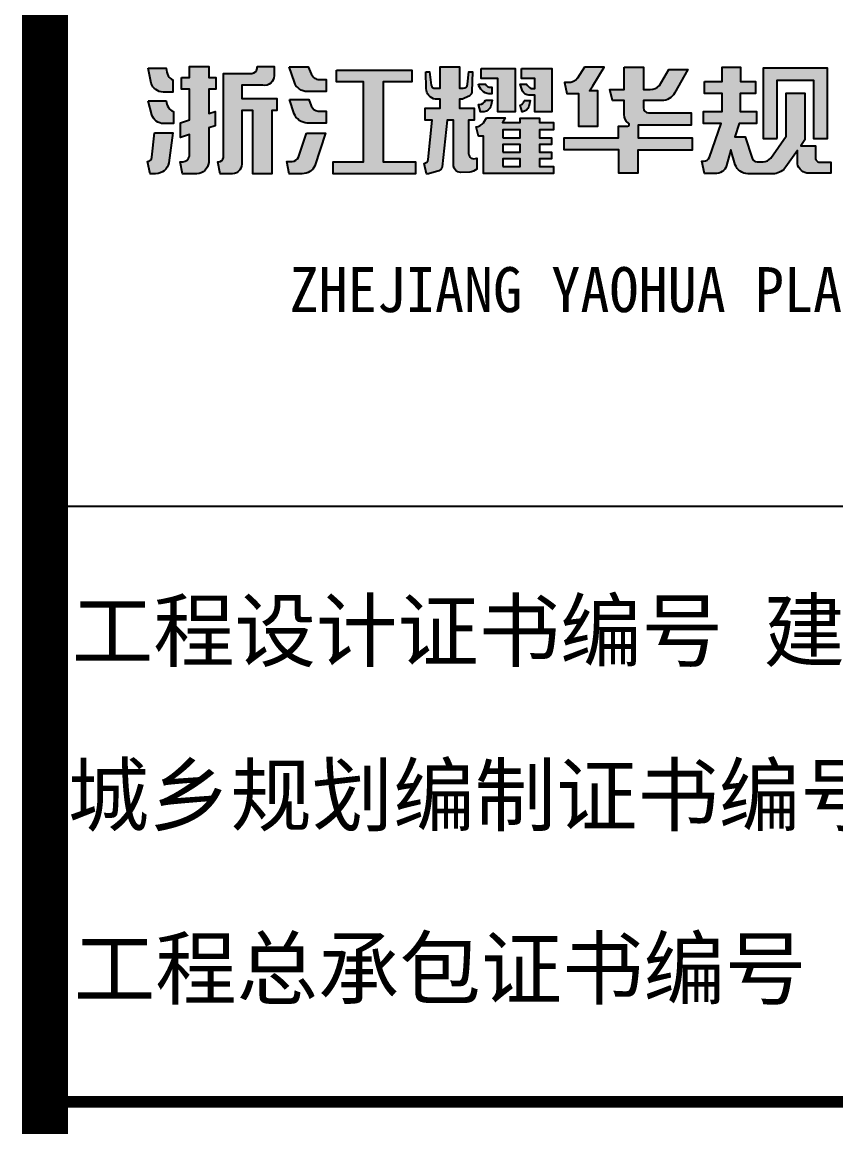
# Model space of a CAD drawing. Header units: millimetres. Extents: x 493081 to 494254, y 3431492 to 3432651.
# Drawn here: x 493550.83 to 493563.23, y 3431853.24 to 3431870.06 of the extents above; entities that cross this region are included whole.
import ezdxf
from ezdxf.enums import TextEntityAlignment as Align

# ---------------------------------------------------------------- set-up
doc = ezdxf.new("R2010")
doc.units = ezdxf.units.MM
doc.header["$LTSCALE"] = 300
doc.layers.add('WALL', color=6, linetype='Continuous')
doc.layers.add('图框', color=137, linetype='Continuous')
doc.styles.add('iIcon2', font='')
doc.styles.add('图框艺术体', font='simhei.ttf', dxfattribs={"width": 0.9})
doc.styles.get('iIcon2').set_extended_font_data('SimSun')

# ---------------------------------------------------------------- blocks, each defined once
blk = doc.blocks.new('sadf f')
at = {"layer": '图框'}
h = blk.add_hatch(color=256, dxfattribs=at)
h.dxf.hatch_style = 1
edge = h.paths.add_edge_path()
edge.add_line((727664.8, 392511), (727719.6, 392511))
edge.add_arc((727793.1, 392519.3), 74, 186.4065, 205.4823)
edge.add_arc((727747.7, 392499.3), 24.5, 208.9778, 253.1754)
edge.add_line((727740.6, 392475.8), (727740.6, 392438.3))
edge.add_line((727740.6, 392438.3), (727710.9, 392438.3))
edge.add_arc((727710.9, 392476.6), 38.3, 196.5622, 270, ccw=False)
edge.add_line((727674.2, 392465.7), (727664.8, 392511))
edge = h.paths.add_edge_path()
edge.add_line((727665.1, 392411.8), (727719.8, 392411.8))
edge.add_arc((727783.3, 392422), 64.4, 189.0966, 208.3999)
edge.add_arc((727748, 392402.7), 24.1, 208.1563, 256.2836)
edge.add_line((727742.3, 392379.3), (727742.3, 392342.3))
edge.add_line((727742.3, 392342.3), (727712.3, 392342.3))
edge.add_arc((727712.3, 392380.2), 38, 196.6939, 270, ccw=False)
edge.add_line((727676, 392369.3), (727665.1, 392411.8))
edge = h.paths.add_edge_path()
edge.add_line((727684.5, 392314.4), (727740, 392314.4))
edge.add_line((727740, 392314.4), (727728.1, 392223))
edge.add_arc((727688.6, 392229.6), 40.1, 269.1163, 350.5908, ccw=False)
edge.add_line((727687.9, 392189.5), (727670.9, 392189.5))
edge.add_line((727670.9, 392189.5), (727663.1, 392226.3))
edge.add_arc((727660.7, 392242), 15.8, 278.8089, 351.9879)
edge.add_line((727676.4, 392239.8), (727684.5, 392314.4))
edge = h.paths.add_edge_path()
edge.add_line((727767.1, 392483), (727790.6, 392483))
edge.add_line((727790.6, 392483), (727790.6, 392516.4))
edge.add_line((727790.6, 392516.4), (727849.5, 392516.4))
edge.add_line((727849.5, 392516.4), (727849.5, 392483))
edge.add_line((727849.5, 392483), (727870.8, 392483))
edge.add_line((727870.8, 392483), (727870.8, 392446.7))
edge.add_line((727870.8, 392446.7), (727849.5, 392446.7))
edge.add_line((727849.5, 392446.7), (727849.5, 392372.6))
edge.add_line((727849.5, 392372.6), (727869.3, 392379.2))
edge.add_line((727869.3, 392379.2), (727869.3, 392335.5))
edge.add_line((727869.3, 392335.5), (727849.5, 392328.8))
edge.add_line((727849.5, 392328.8), (727849.5, 392223.3))
edge.add_arc((727812.5, 392226.5), 37.1, 271.0614, 355.1715, ccw=False)
edge.add_line((727813.2, 392189.4), (727769.7, 392189.4))
edge.add_line((727769.7, 392189.4), (727762.4, 392226.1))
edge.add_line((727762.4, 392226.1), (727770.3, 392226.1))
edge.add_arc((727770.3, 392246.7), 20.6, 270, 350.9745)
edge.add_line((727790.6, 392243.4), (727790.6, 392309))
edge.add_line((727790.6, 392309), (727763.8, 392300.2))
edge.add_line((727763.8, 392300.2), (727763.8, 392344.3))
edge.add_line((727763.8, 392344.3), (727790.6, 392353.3))
edge.add_line((727790.6, 392353.3), (727790.6, 392446.6))
edge.add_line((727790.6, 392446.6), (727767.1, 392446.6))
edge.add_line((727767.1, 392446.6), (727767.1, 392483))
edge = h.paths.add_edge_path()
edge.add_line((727996.8, 392516.4), (728049.1, 392516.4))
edge.add_line((728049.1, 392516.4), (728049.1, 392488.1))
edge.add_arc((728019.6, 392488.1), 29.5, 260.1794, 360, ccw=False)
edge.add_line((728014.6, 392459), (727950.1, 392459))
edge.add_line((727950.1, 392459), (727950.1, 392418.7))
edge.add_line((727950.1, 392418.7), (728057.2, 392418.7))
edge.add_line((728057.2, 392418.7), (728057.2, 392382.1))
edge.add_line((728057.2, 392382.1), (728041.7, 392382.1))
edge.add_line((728041.7, 392382.1), (728041.7, 392189.7))
edge.add_line((728041.7, 392189.7), (727984.4, 392189.7))
edge.add_line((727984.4, 392189.7), (727984.4, 392381.8))
edge.add_line((727984.4, 392381.8), (727950.1, 392381.8))
edge.add_line((727950.1, 392381.8), (727950.1, 392218.9))
edge.add_arc((727920.5, 392218.9), 29.6, -99.4352, 0, ccw=False)
edge.add_line((727915.6, 392189.7), (727884.6, 392189.7))
edge.add_line((727884.6, 392189.7), (727877.5, 392226))
edge.add_line((727877.5, 392226), (727879, 392226))
edge.add_arc((727879, 392241.8), 15.8, 270, 350.602)
edge.add_line((727894.5, 392239.2), (727894.5, 392495.2))
edge.add_line((727894.5, 392495.2), (727980.9, 392495.2))
edge.add_arc((727981, 392511.1), 15.8, 269.5308, 356.7874)
edge.add_line((727996.8, 392510.2), (727996.8, 392516.4))
h = blk.add_hatch(color=256, dxfattribs=at)
h.dxf.hatch_style = 1
h.paths.add_polyline_path([(728238.9, 392505.1), (728468.3, 392505.1), (728468.3, 392468.9), (728380.7, 392468.9), (728380.7, 392226.1), (728479.6, 392226.1), (728479.6, 392189.6), (728228.8, 392189.6), (728228.8, 392226.1), (728321.6, 392226.1), (728321.6, 392468.9), (728238.9, 392468.9)])
edge = h.paths.add_edge_path()
edge.add_line((728147.2, 392313), (728205.5, 392313))
edge.add_line((728205.5, 392313), (728173, 392213.5))
edge.add_arc((728135.2, 392231.4), 41.8, 269.2833, 334.7627, ccw=False)
edge.add_line((728134.6, 392189.6), (728094.8, 392189.6))
edge.add_line((728094.8, 392189.6), (728087.2, 392226.3))
edge.add_line((728087.2, 392226.3), (728103.8, 392226.3))
edge.add_arc((728100.4, 392251.7), 25.6, 277.4272, 332.4797)
edge.add_line((728123.2, 392239.9), (728147.2, 392313))
edge = h.paths.add_edge_path()
edge.add_line((728096.1, 392415.4), (728154.7, 392415.4))
edge.add_line((728154.7, 392415.4), (728162.2, 392396.2))
edge.add_arc((728186.3, 392405.6), 25.8, 201.3004, 262.4766)
edge.add_line((728182.9, 392380), (728207.5, 392380))
edge.add_line((728207.5, 392380), (728207.5, 392343.6))
edge.add_line((728207.5, 392343.6), (728149.6, 392343.6))
edge.add_arc((728151.9, 392388.2), 44.7, 200.9705, 266.9615, ccw=False)
edge.add_line((728110.2, 392372.3), (728096.1, 392415.4))
edge = h.paths.add_edge_path()
edge.add_line((728094.7, 392515.1), (728152.6, 392515.1))
edge.add_line((728152.6, 392515.1), (728161.5, 392494.1))
edge.add_arc((728192.1, 392507.2), 33.3, 203.1713, 230.987)
edge.add_arc((728185.8, 392499.9), 23.6, 231.7525, 271.6208)
edge.add_line((728186.5, 392476.3), (728207.5, 392476.3))
edge.add_line((728207.5, 392476.3), (728207.5, 392439.7))
edge.add_line((728207.5, 392439.7), (728149.8, 392439.7))
edge.add_arc((728150.1, 392481.5), 41.8, 198.5296, 269.5451, ccw=False)
edge.add_line((728110.5, 392468.2), (728094.7, 392515.1))
h = blk.add_hatch(color=256, dxfattribs=at)
h.dxf.hatch_style = 1
h.paths.add_polyline_path([(728745.7, 392299), (728798.6, 392299), (728798.6, 392322.8), (728745.7, 392322.8)], flags=16)
h.paths.add_polyline_path([(728745.7, 392255), (728798.6, 392255), (728798.6, 392279), (728745.7, 392279)], flags=16)
h.paths.add_polyline_path([(728745.7, 392211.7), (728798.6, 392211.7), (728798.6, 392235), (728745.7, 392235)], flags=16)
edge = h.paths.add_edge_path()
edge.add_line((728695.6, 392359.5), (728752.8, 392359.5))
edge.add_line((728752.8, 392359.5), (728744.7, 392345.6))
edge.add_line((728744.7, 392345.6), (728798.6, 392345.6))
edge.add_line((728798.6, 392345.6), (728798.6, 392358.4))
edge.add_line((728798.6, 392358.4), (728857.3, 392358.4))
edge.add_line((728857.3, 392358.4), (728857.3, 392345.7))
edge.add_line((728857.3, 392345.7), (728900.2, 392345.7))
edge.add_line((728900.2, 392345.7), (728900.2, 392322.8))
edge.add_line((728900.2, 392322.8), (728857.3, 392322.8))
edge.add_line((728857.3, 392322.8), (728857.3, 392299))
edge.add_line((728857.3, 392299), (728893.8, 392299))
edge.add_line((728893.8, 392299), (728893.8, 392279))
edge.add_line((728893.8, 392279), (728857.3, 392279))
edge.add_line((728857.3, 392279), (728857.3, 392255))
edge.add_line((728857.3, 392255), (728893.7, 392255))
edge.add_line((728893.7, 392255), (728893.7, 392235))
edge.add_line((728893.7, 392235), (728857.3, 392235))
edge.add_line((728857.3, 392235), (728857.3, 392211.7))
edge.add_line((728857.3, 392211.7), (728900.3, 392211.7))
edge.add_line((728900.3, 392211.7), (728900.3, 392190.4))
edge.add_line((728900.3, 392190.4), (728686.3, 392190.4))
edge.add_line((728686.3, 392190.4), (728686.3, 392303.8))
edge.add_line((728686.3, 392303.8), (728672, 392303.8))
edge.add_line((728672, 392303.8), (728664.6, 392332.2))
edge.add_arc((728660.3, 392366.5), 34.5, 277.2299, 320.883)
edge.add_line((728687.1, 392344.7), (728695.6, 392359.5))
edge = h.paths.add_edge_path()
edge.add_line((728810.9, 392412.1), (728829.4, 392412.1))
edge.add_line((728829.4, 392412.1), (728824.9, 392394.7))
edge.add_arc((728803.2, 392400.3), 22.5, 275.8559, 345.5572, ccw=False)
edge.add_line((728805.5, 392378), (728804.6, 392378))
edge.add_line((728804.6, 392378), (728798.6, 392397.9))
edge.add_line((728798.6, 392397.9), (728800.4, 392397.9))
edge.add_arc((728788.3, 392417.9), 23.3, 301.1297, 345.5091)
edge = h.paths.add_edge_path()
edge.add_line((728803, 392510.3), (728895.2, 392510.3))
edge.add_line((728895.2, 392510.3), (728895.2, 392378))
edge.add_line((728895.2, 392378), (728843.1, 392378))
edge.add_line((728843.1, 392378), (728843.1, 392428.9))
edge.add_line((728843.1, 392428.9), (728825.4, 392428.9))
edge.add_arc((728825.4, 392451), 22.1, 207.4617, 270, ccw=False)
edge.add_line((728805.8, 392440.8), (728798.6, 392462.5))
edge.add_line((728798.6, 392462.5), (728818.3, 392462.5))
edge.add_arc((728850.7, 392479.1), 36.4, 207.0128, 236.347)
edge.add_line((728830.5, 392448.8), (728843.1, 392448.8))
edge.add_line((728843.1, 392448.8), (728843.1, 392479.5))
edge.add_line((728843.1, 392479.5), (728803, 392479.5))
edge.add_line((728803, 392479.5), (728803, 392510.3))
edge = h.paths.add_edge_path()
edge.add_line((728692.6, 392413.3), (728713.2, 392413.3))
edge.add_line((728713.2, 392413.3), (728708.8, 392395.7))
edge.add_arc((728682.8, 392404.8), 27.5, 283.395, 340.6461, ccw=False)
edge.add_line((728689.2, 392378), (728677.9, 392378))
edge.add_line((728677.9, 392378), (728671.5, 392400.6))
edge.add_line((728671.5, 392400.6), (728675.6, 392400.6))
edge.add_arc((728674.4, 392419.9), 19.3, 273.3403, 339.9258)
edge = h.paths.add_edge_path()
edge.add_line((728671.3, 392462.7), (728692.8, 392462.7))
edge.add_arc((728708.5, 392470.2), 17.4, 205.4956, 270.2809)
edge.add_line((728708.6, 392452.8), (728712.2, 392452.8))
edge.add_line((728712.2, 392452.8), (728712.2, 392432.9))
edge.add_line((728712.2, 392432.9), (728703.4, 392432.9))
edge.add_arc((728708.8, 392470.8), 38.3, 192.121, 261.9907, ccw=False)
h.paths.add_polyline_path([(728679.3, 392510.3), (728783.1, 392510.3), (728783.1, 392378), (728730.9, 392378), (728730.9, 392479.7), (728679.3, 392479.7)])
edge = h.paths.add_edge_path()
edge.add_line((728510.8, 392499.9), (728522.3, 392499.9))
edge.add_line((728522.3, 392499.9), (728527.7, 392459.1))
edge.add_arc((728538, 392460.5), 10.4, 187.5268, 277.9325)
edge.add_line((728539.4, 392450.1), (728554.3, 392450.1))
edge.add_line((728554.3, 392450.1), (728554.3, 392515.1))
edge.add_line((728554.3, 392515.1), (728613.3, 392515.1))
edge.add_line((728613.3, 392515.1), (728613.3, 392450))
edge.add_line((728613.3, 392450), (728624.8, 392450))
edge.add_arc((728624.5, 392464.2), 14.2, 271.3987, 351.5226)
edge.add_line((728638.5, 392462.1), (728642.1, 392499.9))
edge.add_line((728642.1, 392499.9), (728653.5, 392499.9))
edge.add_line((728653.5, 392499.9), (728651.6, 392439.7))
edge.add_arc((728636.6, 392440.1), 15.1, 290.1299, 358.2379, ccw=False)
edge.add_line((728641.7, 392426), (728622.4, 392416.4))
edge.add_line((728622.4, 392416.4), (728613.3, 392416.4))
edge.add_line((728613.3, 392416.4), (728613.3, 392389.6))
edge.add_line((728613.3, 392389.6), (728657.9, 392389.6))
edge.add_line((728657.9, 392389.6), (728657.9, 392353.1))
edge.add_line((728657.9, 392353.1), (728641.5, 392353.1))
edge.add_line((728641.5, 392353.1), (728641.5, 392251.4))
edge.add_arc((728657.8, 392251.4), 16.3, 180, 300.2901)
edge.add_line((728666, 392237.3), (728666, 392203.3))
edge.add_arc((728640.5, 392233.4), 39.5, 276.2701, 310.2412, ccw=False)
edge.add_line((728644.8, 392194.2), (728616.3, 392193.3))
edge.add_arc((728618.1, 392215.8), 22.6, 185.5375, 265.4452, ccw=False)
edge.add_line((728595.7, 392213.6), (728595.7, 392353.1))
edge.add_line((728595.7, 392353.1), (728575.8, 392353.1))
edge.add_line((728575.8, 392353.1), (728560.6, 392210.9))
edge.add_arc((728546.4, 392212.5), 14.3, 286.3231, 353.8688, ccw=False)
edge.add_line((728550.4, 392198.8), (728519.6, 392189.6))
edge.add_line((728519.6, 392189.6), (728513.6, 392189.6))
edge.add_line((728513.6, 392189.6), (728506.2, 392220.8))
edge.add_arc((728503.6, 392235.7), 15.1, 279.8477, 348.5641)
edge.add_line((728518.4, 392232.7), (728530.2, 392353.1))
edge.add_line((728530.2, 392353.1), (728509.4, 392353.1))
edge.add_line((728509.4, 392353.1), (728509.4, 392389.6))
edge.add_line((728509.4, 392389.6), (728554.3, 392389.6))
edge.add_line((728554.3, 392389.6), (728554.3, 392416.5))
edge.add_line((728554.3, 392416.5), (728540.2, 392416.5))
edge.add_arc((728544.7, 392448.4), 32.2, 178.5068, 261.8943, ccw=False)
edge.add_line((728512.5, 392449.2), (728510.8, 392499.9))
h = blk.add_hatch(color=256, dxfattribs=at)
h.dxf.hatch_style = 1
edge = h.paths.add_edge_path()
edge.add_line((729115.2, 392513.6), (729174, 392513.6))
edge.add_line((729174, 392513.6), (729174, 392445.9))
edge.add_line((729174, 392445.9), (729194.9, 392445.9))
edge.add_arc((729194.9, 392484.8), 38.9, 270, 316.2637)
edge.add_line((729223, 392457.9), (729251.6, 392506.8))
edge.add_line((729251.6, 392506.8), (729309.1, 392506.8))
edge.add_line((729309.1, 392506.8), (729269.1, 392435.1))
edge.add_arc((729230.9, 392456.4), 43.7, 269.0233, 330.8625, ccw=False)
edge.add_line((729230.1, 392412.6), (729174, 392412.6))
edge.add_line((729174, 392412.6), (729174, 392390.2))
edge.add_arc((729190.6, 392391.1), 16.6, 183.1463, 265.2827)
edge.add_line((729189.2, 392374.6), (729319.1, 392374.6))
edge.add_line((729319.1, 392374.6), (729319.1, 392337.6))
edge.add_line((729319.1, 392337.6), (729157.7, 392337.6))
edge.add_line((729157.7, 392337.6), (729157.7, 392298.8))
edge.add_line((729157.7, 392298.8), (729322.5, 392298.8))
edge.add_line((729322.5, 392298.8), (729322.5, 392261.5))
edge.add_line((729322.5, 392261.5), (729157.4, 392261.5))
edge.add_line((729157.4, 392261.5), (729157.4, 392191))
edge.add_line((729157.4, 392191), (729098.9, 392191))
edge.add_line((729098.9, 392191), (729098.9, 392262.2))
edge.add_line((729098.9, 392262.2), (728932.4, 392262.2))
edge.add_line((728932.4, 392262.2), (728932.4, 392298.5))
edge.add_line((728932.4, 392298.5), (729098.6, 392298.5))
edge.add_line((729098.6, 392298.5), (729098.6, 392334.7))
edge.add_line((729098.6, 392334.7), (729125.5, 392334.7))
edge.add_arc((729125.5, 392339.7), 5, 270, 414.0773)
edge.add_arc((729147.3, 392369.8), 32.1, 179.9059, 234.0773, ccw=False)
edge.add_line((729115.2, 392369.8), (729115.2, 392412.3))
edge.add_line((729115.2, 392412.3), (729079.6, 392412.3))
edge.add_line((729079.6, 392412.3), (729071.9, 392445.7))
edge.add_line((729071.9, 392445.7), (729115.2, 392445.7))
edge.add_line((729115.2, 392445.7), (729115.2, 392513.6))
edge = h.paths.add_edge_path()
edge.add_line((728994.9, 392513.6), (728973.3, 392480.6))
edge.add_arc((728948.9, 392496.5), 29.2, 261.3941, 326.8551, ccw=False)
edge.add_line((728944.6, 392467.7), (728933.5, 392467.7))
edge.add_line((728933.5, 392467.7), (728941.1, 392434.3))
edge.add_line((728941.1, 392434.3), (728976.6, 392434.3))
edge.add_line((728976.6, 392434.3), (728976.6, 392333.9))
edge.add_line((728976.6, 392333.9), (729035.5, 392333.9))
edge.add_line((729035.5, 392333.9), (729035.5, 392442.4))
edge.add_line((729035.5, 392442.4), (729009.6, 392442.4))
edge.add_line((729009.6, 392442.4), (729020.4, 392457.4))
edge.add_line((729020.4, 392457.4), (729054.2, 392513.6))
edge.add_line((729054.2, 392513.6), (728994.9, 392513.6))
h = blk.add_hatch(color=256, dxfattribs=at)
h.dxf.hatch_style = 1
h.paths.add_polyline_path([(729581.6, 392296.9), (729581.6, 392474), (729692.3, 392474), (729692.3, 392296.8), (729734.9, 392296.8), (729734.9, 392510.6), (729539, 392510.6), (729539, 392296.9)], flags=17)
edge = h.paths.add_edge_path()
edge.add_line((729360.5, 392470.7), (729413.7, 392470.7))
edge.add_line((729413.7, 392470.7), (729413.7, 392513.8))
edge.add_line((729413.7, 392513.8), (729469.6, 392513.8))
edge.add_line((729469.6, 392513.8), (729469.6, 392470.7))
edge.add_line((729469.6, 392470.7), (729515.7, 392470.7))
edge.add_line((729515.7, 392470.7), (729515.7, 392434.3))
edge.add_line((729515.7, 392434.3), (729469.3, 392434.3))
edge.add_line((729469.3, 392434.3), (729469.3, 392378.6))
edge.add_line((729469.3, 392378.6), (729518.8, 392378.6))
edge.add_line((729518.8, 392378.6), (729518.8, 392342.3))
edge.add_line((729518.8, 392342.3), (729465.4, 392342.3))
edge.add_line((729465.4, 392342.3), (729452.7, 392302))
edge.add_line((729452.7, 392302), (729483.9, 392302))
edge.add_line((729483.9, 392302), (729504.9, 392237))
edge.add_arc((729520.2, 392242), 16, 197.9333, 272.8203)
edge.add_line((729520.9, 392226), (729538.4, 392226))
edge.add_arc((729538.4, 392256.5), 30.5, 270, 321.3462)
edge.add_line((729562.2, 392237.4), (729608.9, 392303.7))
edge.add_line((729608.9, 392303.7), (729608.9, 392435.2))
edge.add_line((729608.9, 392435.2), (729666.3, 392435.2))
edge.add_line((729666.3, 392435.2), (729666.3, 392292.8))
edge.add_line((729666.3, 392292.8), (729653.3, 392274.5))
edge.add_line((729653.3, 392274.5), (729698.4, 392274.5))
edge.add_line((729698.4, 392274.5), (729698.4, 392238))
edge.add_arc((729711.9, 392238), 13.5, 180, 279.3242)
edge.add_line((729714.1, 392224.7), (729744.8, 392224.7))
edge.add_line((729744.8, 392224.7), (729744.8, 392191))
edge.add_line((729744.8, 392191), (729678.5, 392191))
edge.add_arc((729678.5, 392227), 36, 191.0167, 270, ccw=False)
edge.add_line((729643.1, 392220.1), (729643.1, 392260.7))
edge.add_line((729643.1, 392260.7), (729608.3, 392210.5))
edge.add_arc((729567.6, 392238.8), 49.6, 276.7307, 325.2244, ccw=False)
edge.add_line((729573.4, 392189.6), (729492.6, 392189.6))
edge.add_arc((729492.6, 392230.7), 41.1, 199.6102, 270, ccw=False)
edge.add_line((729453.9, 392216.9), (729440.7, 392262.6))
edge.add_line((729440.7, 392262.6), (729426.9, 392214.1))
edge.add_arc((729395.2, 392223.1), 32.9, 264.1125, 344.0588, ccw=False)
edge.add_line((729391.8, 392190.4), (729359.7, 392190.4))
edge.add_line((729359.7, 392190.4), (729352.1, 392227.5))
edge.add_line((729352.1, 392227.5), (729357.6, 392227.5))
edge.add_arc((729357.6, 392246.1), 18.6, 270, 339.6635)
edge.add_line((729375.1, 392239.7), (729410.7, 392342.3))
edge.add_line((729410.7, 392342.3), (729357.1, 392342.3))
edge.add_line((729357.1, 392342.3), (729357.1, 392378.6))
edge.add_line((729357.1, 392378.6), (729413.7, 392378.6))
edge.add_line((729413.7, 392378.6), (729413.7, 392434.3))
edge.add_line((729413.7, 392434.3), (729360.5, 392434.3))
edge.add_line((729360.5, 392434.3), (729360.5, 392470.7))
blk.add_line((727350.2, 391177.5), (733850.2, 391177.5), dxfattribs=at)
at = {"layer": '图框', "const_width": 140}
blk.add_lwpolyline([(733850.9, 398263.1), (727350.9, 398263.1), (727350.9, 340863.1), (733850.9, 340863.1)], close=True, dxfattribs=at)
at = {"layer": '图框'}
for points in [[(727664.8, 392511), (727719.6, 392511, 0.083427), (727726.3, 392487.4, 0.195275), (727740.6, 392475.8), (727740.6, 392438.3), (727710.9, 392438.3, -0.33187), (727674.2, 392465.7)], [(727767.1, 392483), (727790.6, 392483), (727790.6, 392516.4), (727849.5, 392516.4), (727849.5, 392483), (727870.8, 392483), (727870.8, 392446.7), (727849.5, 392446.7), (727849.5, 392372.6), (727869.3, 392379.2), (727869.3, 392335.5), (727849.5, 392328.8), (727849.5, 392223.3, -0.384415), (727813.2, 392189.4), (727769.7, 392189.4), (727762.4, 392226.1), (727770.3, 392226.1, 0.368793), (727790.6, 392243.4), (727790.6, 392309), (727763.8, 392300.2), (727763.8, 392344.3), (727790.6, 392353.3), (727790.6, 392446.6), (727767.1, 392446.6)], [(727996.8, 392516.4), (728049.1, 392516.4), (728049.1, 392488.1, -0.465355), (728014.6, 392459), (727950.1, 392459), (727950.1, 392418.7), (728057.2, 392418.7), (728057.2, 392382.1), (728041.7, 392382.1), (728041.7, 392189.7), (727984.4, 392189.7), (727984.4, 392381.8), (727950.1, 392381.8), (727950.1, 392218.9, -0.463311), (727915.6, 392189.7), (727884.6, 392189.7), (727877.5, 392226), (727879, 392226, 0.366948), (727894.5, 392239.2), (727894.5, 392495.2), (727980.9, 392495.2, 0.400258), (727996.8, 392510.2)], [(728094.7, 392515.1), (728152.6, 392515.1), (728161.5, 392494.1, 0.121968), (728171.2, 392481.4, 0.175735), (728186.5, 392476.3), (728207.5, 392476.3), (728207.5, 392439.7), (728149.8, 392439.7, -0.320177), (728110.5, 392468.2)], [(728510.8, 392499.9), (728522.3, 392499.9), (728527.7, 392459.1, 0.416289), (728539.4, 392450.1), (728554.3, 392450.1), (728554.3, 392515.1), (728613.3, 392515.1), (728613.3, 392450), (728624.8, 392450, 0.364583), (728638.5, 392462.1), (728642.1, 392499.9), (728653.5, 392499.9), (728651.6, 392439.7, -0.306246), (728641.7, 392426), (728622.4, 392416.4), (728613.3, 392416.4), (728613.3, 392389.6), (728657.9, 392389.6), (728657.9, 392353.1), (728641.5, 392353.1), (728641.5, 392251.4, 0.579039), (728666, 392237.3), (728666, 392203.3, -0.149322), (728644.8, 392194.2), (728616.3, 392193.3, -0.363514), (728595.7, 392213.6), (728595.7, 392353.1), (728575.8, 392353.1), (728560.6, 392210.9, -0.303564), (728550.4, 392198.8), (728519.6, 392189.6), (728513.6, 392189.6), (728506.2, 392220.8, 0.309152), (728518.4, 392232.7), (728530.2, 392353.1), (728509.4, 392353.1), (728509.4, 392389.6), (728554.3, 392389.6), (728554.3, 392416.5), (728540.2, 392416.5, -0.380801), (728512.5, 392449.2)], [(728803, 392510.3), (728895.2, 392510.3), (728895.2, 392378), (728843.1, 392378), (728843.1, 392428.9), (728825.4, 392428.9, -0.279856), (728805.8, 392440.8), (728798.6, 392462.5), (728818.3, 392462.5, 0.128698), (728830.5, 392448.8), (728843.1, 392448.8), (728843.1, 392479.5), (728803, 392479.5)], [(729115.2, 392513.6), (729174, 392513.6), (729174, 392445.9), (729194.9, 392445.9, 0.204651), (729223, 392457.9), (729251.6, 392506.8), (729309.1, 392506.8), (729269.1, 392435.1, -0.276569), (729230.1, 392412.6), (729174, 392412.6), (729174, 392390.2, 0.374563), (729189.2, 392374.6), (729319.1, 392374.6), (729319.1, 392337.6), (729157.7, 392337.6), (729157.7, 392298.8), (729322.5, 392298.8), (729322.5, 392261.5), (729157.4, 392261.5), (729157.4, 392191), (729098.9, 392191), (729098.9, 392262.2), (728932.4, 392262.2), (728932.4, 392298.5), (729098.6, 392298.5), (729098.6, 392334.7), (729125.5, 392334.7, 0.727058), (729128.4, 392343.8, -0.24087), (729115.2, 392369.8), (729115.2, 392412.3), (729079.6, 392412.3), (729071.9, 392445.7), (729115.2, 392445.7)], [(728994.9, 392513.6), (728973.3, 392480.6, -0.293657), (728944.6, 392467.7), (728933.5, 392467.7), (728941.1, 392434.3), (728976.6, 392434.3), (728976.6, 392333.9), (729035.5, 392333.9), (729035.5, 392442.4), (729009.6, 392442.4), (729020.4, 392457.4), (729054.2, 392513.6)], [(729360.5, 392470.7), (729413.7, 392470.7), (729413.7, 392513.8), (729469.6, 392513.8), (729469.6, 392470.7), (729515.7, 392470.7), (729515.7, 392434.3), (729469.3, 392434.3), (729469.3, 392378.6), (729518.8, 392378.6), (729518.8, 392342.3), (729465.4, 392342.3), (729452.7, 392302), (729483.9, 392302), (729504.9, 392237, 0.338904), (729520.9, 392226), (729538.4, 392226, 0.227866), (729562.2, 392237.4), (729608.9, 392303.7), (729608.9, 392435.2), (729666.3, 392435.2), (729666.3, 392292.8), (729653.3, 392274.5), (729698.4, 392274.5), (729698.4, 392238, 0.462723), (729714.1, 392224.7), (729744.8, 392224.7), (729744.8, 392191), (729678.5, 392191, -0.358954), (729643.1, 392220.1), (729643.1, 392260.7), (729608.3, 392210.5, -0.21481), (729573.4, 392189.6), (729492.6, 392189.6, -0.31717), (729453.9, 392216.9), (729440.7, 392262.6), (729426.9, 392214.1, -0.363705), (729391.8, 392190.4), (729359.7, 392190.4), (729352.1, 392227.5), (729357.6, 392227.5, 0.313685), (729375.1, 392239.7), (729410.7, 392342.3), (729357.1, 392342.3), (729357.1, 392378.6), (729413.7, 392378.6), (729413.7, 392434.3), (729360.5, 392434.3)], [(728671.3, 392462.7), (728692.8, 392462.7, 0.290457), (728708.6, 392452.8), (728712.2, 392452.8), (728712.2, 392432.9), (728703.4, 392432.9, -0.314674)], [(727665.1, 392411.8), (727719.8, 392411.8, 0.084427), (727726.7, 392391.4, 0.213137), (727742.3, 392379.3), (727742.3, 392342.3), (727712.3, 392342.3, -0.331232), (727676, 392369.3)], [(728096.1, 392415.4), (728154.7, 392415.4), (728162.2, 392396.2, 0.273457), (728182.9, 392380), (728207.5, 392380), (728207.5, 392343.6), (728149.6, 392343.6, -0.296171), (728110.2, 392372.3)], [(728692.6, 392413.3), (728713.2, 392413.3), (728708.8, 392395.7, -0.255134), (728689.2, 392378), (728677.9, 392378), (728671.5, 392400.6), (728675.6, 392400.6, 0.298995)], [(728810.9, 392412.1), (728829.4, 392412.1), (728824.9, 392394.7, -0.313866), (728805.5, 392378), (728804.6, 392378), (728798.6, 392397.9), (728800.4, 392397.9, 0.196099)], [(728695.6, 392359.5), (728752.8, 392359.5), (728744.7, 392345.6), (728798.6, 392345.6), (728798.6, 392358.4), (728857.3, 392358.4), (728857.3, 392345.7), (728900.2, 392345.7), (728900.2, 392322.8), (728857.3, 392322.8), (728857.3, 392299), (728893.8, 392299), (728893.8, 392279), (728857.3, 392279), (728857.3, 392255), (728893.7, 392255), (728893.7, 392235), (728857.3, 392235), (728857.3, 392211.7), (728900.3, 392211.7), (728900.3, 392190.4), (728686.3, 392190.4), (728686.3, 392303.8), (728672, 392303.8), (728664.6, 392332.2, 0.19281), (728687.1, 392344.7)], [(727684.5, 392314.4), (727740, 392314.4), (727728.1, 392223, -0.371273), (727687.9, 392189.5), (727670.9, 392189.5), (727663.1, 392226.3, 0.330617), (727676.4, 392239.8)], [(728147.2, 392313), (728205.5, 392313), (728173, 392213.5, -0.293744), (728134.6, 392189.6), (728094.8, 392189.6), (728087.2, 392226.3), (728103.8, 392226.3, 0.244941), (728123.2, 392239.9)]]:
    blk.add_lwpolyline(points, format="xyb", close=True, dxfattribs=at)
for points in [[(728238.9, 392505.1), (728468.3, 392505.1), (728468.3, 392468.9), (728380.7, 392468.9), (728380.7, 392226.1), (728479.6, 392226.1), (728479.6, 392189.6), (728228.8, 392189.6), (728228.8, 392226.1), (728321.6, 392226.1), (728321.6, 392468.9), (728238.9, 392468.9)], [(728679.3, 392510.3), (728783.1, 392510.3), (728783.1, 392378), (728730.9, 392378), (728730.9, 392479.7), (728679.3, 392479.7)], [(729581.6, 392296.9), (729581.6, 392474), (729692.3, 392474), (729692.3, 392296.8), (729734.9, 392296.8), (729734.9, 392510.6), (729539, 392510.6), (729539, 392296.9)], [(728745.7, 392299), (728798.6, 392299), (728798.6, 392322.8), (728745.7, 392322.8)], [(728745.7, 392255), (728798.6, 392255), (728798.6, 392279), (728745.7, 392279)], [(728745.7, 392211.7), (728798.6, 392211.7), (728798.6, 392235), (728745.7, 392235)]]:
    blk.add_lwpolyline(points, close=True, dxfattribs=at)
at = {"layer": '图框', "const_width": 35}
blk.add_lwpolyline([(727350.9, 389363.1), (733850.9, 389363.1)], dxfattribs=at)
at = {"layer": '图框', "style": '图框艺术体', "width": 0.95}
blk.add_text('ZHEJIANG YAOHUA PLANNING ＆ ARCHITECTURAL DESIGN CO．,LTD', height=137.125, dxfattribs=at).set_placement((730621.8, 391768.1), align=Align.CENTER)
at = {"layer": '图框', "style": 'iIcon2'}
for s, p in [('工程设计证书编号 建筑行业(建筑工程)甲级A133015851', (727432.6, 390707.2)), ('城乡规划编制证书编号 乙【浙】城规编 142098', (727419.8, 390206.3)), ('工程总承包证书编号 (一级)D133050533', (727438.6, 389678.5))]:
    blk.add_text(s, height=181.8, dxfattribs=at).set_placement(p)

msp = doc.modelspace()

# ---------------------------------------------------------------- block references
at = {"layer": 'WALL', "xscale": 0.004999999888241291, "yscale": 0.004999999888241291, "zscale": 0.005}
msp.add_blockref('sadf f', (489914.428, 3429906.803), dxfattribs=at)

doc.saveas('drawing.dxf')
